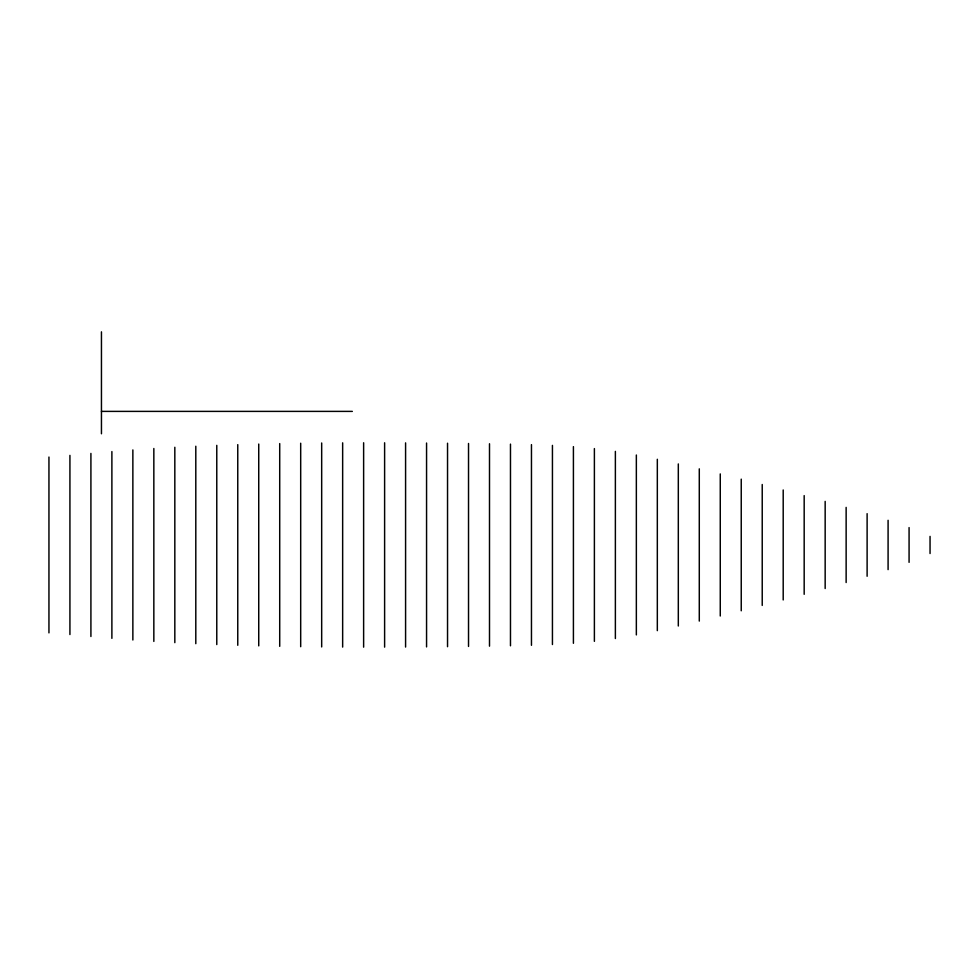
<?xml version="1.0" encoding="UTF-8"?>
<svg xmlns="http://www.w3.org/2000/svg" width="979" height="979" viewBox="0 0 979 979"><rect width="100%" height="100%" fill="white"/><g stroke="black" fill="none" stroke-linecap="round" stroke-linejoin="round"><path stroke-width="1.47" d="M101.449 411.388L352.33 411.388M930.05 536.394L930.05 553.527M909.075 527.583L909.075 562.338M888.088 520.302L888.088 569.619M867.113 513.657L867.113 576.264M846.137 507.391L846.137 582.529M825.162 501.395L825.162 588.526M804.175 495.607L804.175 594.314M783.2 489.977L783.2 599.943M762.225 484.495L762.225 605.426M741.238 479.147L741.238 610.786M720.263 473.922L720.263 615.999M699.287 468.843L699.287 621.078M678.312 463.936L678.312 625.997M657.325 459.273L657.325 630.647M636.35 455.015L636.35 634.906M615.375 451.392L615.375 638.528M594.388 448.578L594.388 641.343M573.413 446.632L573.413 643.289M552.437 445.396L552.437 644.525M531.462 444.625L531.462 645.296M510.475 444.123L510.475 645.797M489.5 443.756L489.5 646.164M468.525 443.475L468.525 646.446M447.538 443.23L447.538 646.691M426.563 443.022L426.563 646.899M405.587 442.875L405.587 647.046M384.612 442.789L384.612 647.131M363.625 442.765L363.625 647.156M342.65 442.838L342.65 647.082M321.675 442.985L321.675 646.935M300.688 443.23L300.688 646.691M279.713 443.585L279.713 646.336M258.737 444.05L258.737 645.871M237.762 444.637L237.762 645.283M216.775 445.359L216.775 644.561M195.8 446.24L195.8 643.68M174.825 447.281L174.825 642.64M153.838 448.504L153.838 641.416M132.863 449.924L132.863 639.997M111.887 451.576L111.887 638.345M101.449 331.844L101.449 433.77M90.912 453.424L90.912 636.497M69.925 455.382L69.925 634.539M48.95 457.046L48.95 632.875"/></g></svg>
